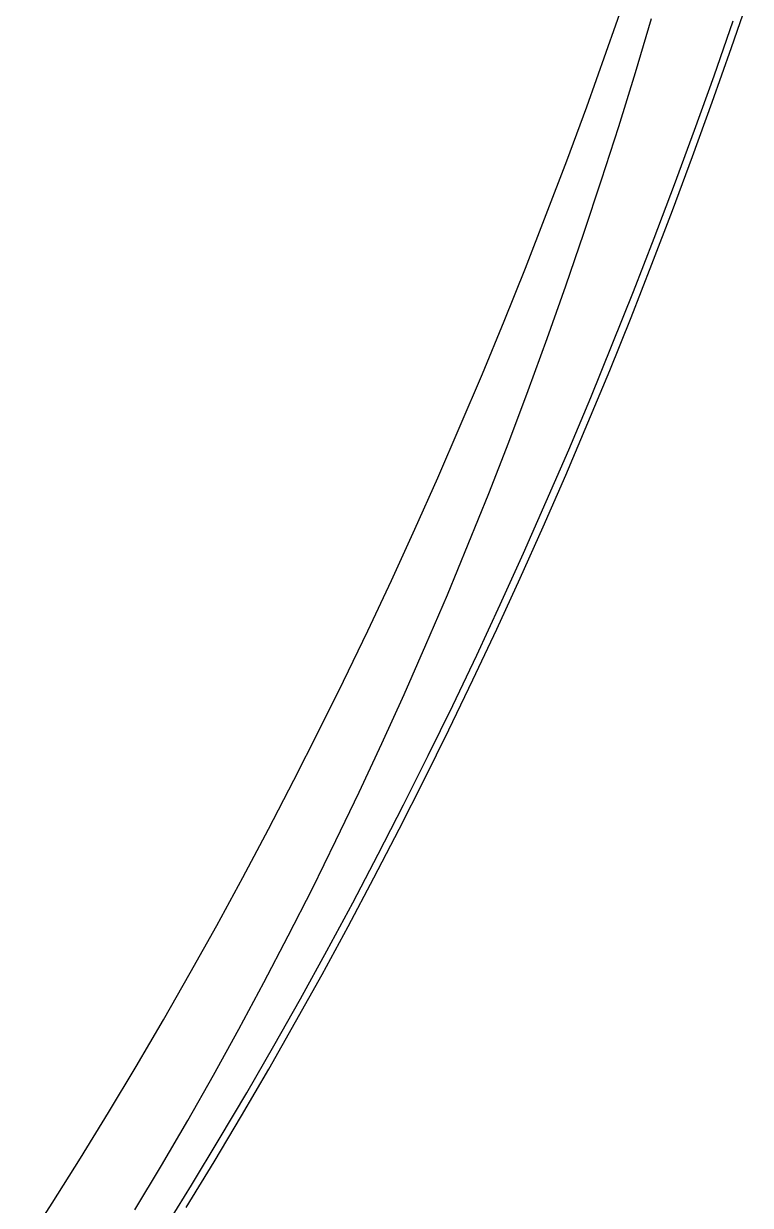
# Model space of a CAD drawing. Extents: x -1 to 217, y -22 to 302.
# Drawn here: x 183.44 to 205.56, y 30.27 to 66.26 of the extents above; entities that cross this region are included whole.
import ezdxf

# ---------------------------------------------------------------- set-up
doc = ezdxf.new("R2010")
doc.units = 0

msp = doc.modelspace()

# ---------------------------------------------------------------- linework, layer by layer
at = {"layer": 'ELLIPSES'}
for p, q in [((201.178, 65.388), (201.761, 67.058)), ((204.989, 65.526), (205.562, 67.2)), ((202.062, 64.767), (202.554, 66.417)), ((204.456, 64.671), (205.036, 66.341)), ((204.403, 63.861), (204.989, 65.526)), ((200.582, 63.728), (201.178, 65.388)), ((201.555, 63.126), (202.062, 64.767)), ((203.863, 63.012), (204.456, 64.671)), ((199.973, 62.08), (200.582, 63.728)), ((203.804, 62.207), (204.403, 63.861)), ((201.033, 61.496), (201.555, 63.126)), ((203.257, 61.363), (203.863, 63.012)), ((199.351, 60.442), (199.973, 62.08)), ((203.192, 60.563), (203.804, 62.207)), ((200.497, 59.877), (201.033, 61.496)), ((202.638, 59.725), (203.257, 61.363)), ((202.567, 58.93), (203.192, 60.563)), ((198.716, 58.815), (199.351, 60.442)), ((199.946, 58.269), (200.497, 59.877)), ((202.006, 58.098), (202.638, 59.725)), ((198.068, 57.2), (198.716, 58.815)), ((201.93, 57.308), (202.567, 58.93)), ((199.381, 56.672), (199.946, 58.269)), ((201.361, 56.481), (202.006, 58.098)), ((201.28, 55.697), (201.93, 57.308)), ((197.407, 55.597), (198.068, 57.2)), ((198.801, 55.087), (199.381, 56.672)), ((200.704, 54.876), (201.361, 56.481)), ((196.733, 54.005), (197.407, 55.597)), ((200.617, 54.097), (201.28, 55.697)), ((198.207, 53.514), (198.801, 55.087)), ((200.034, 53.282), (200.704, 54.876)), ((196.047, 52.426), (196.733, 54.005)), ((199.942, 52.509), (200.617, 54.097)), ((197.599, 51.953), (198.207, 53.514)), ((199.352, 51.7), (200.034, 53.282)), ((195.349, 50.859), (196.047, 52.426)), ((199.255, 50.932), (199.942, 52.509)), ((196.976, 50.404), (197.599, 51.953)), ((198.658, 50.129), (199.352, 51.7)), ((194.638, 49.304), (195.349, 50.859)), ((198.555, 49.367), (199.255, 50.932)), ((196.34, 48.867), (196.976, 50.404)), ((197.951, 48.571), (198.658, 50.129)), ((193.915, 47.763), (194.638, 49.304)), ((197.844, 47.815), (198.555, 49.367)), ((195.689, 47.343), (196.34, 48.867)), ((197.233, 47.025), (197.951, 48.571)), ((193.179, 46.234), (193.915, 47.763)), ((197.12, 46.274), (197.844, 47.815)), ((195.025, 45.832), (195.689, 47.343)), ((196.502, 45.491), (197.233, 47.025)), ((192.432, 44.719), (193.179, 46.234)), ((196.384, 44.747), (197.12, 46.274)), ((194.347, 44.335), (195.025, 45.832)), ((195.759, 43.97), (196.502, 45.491)), ((191.672, 43.217), (192.432, 44.719)), ((195.636, 43.232), (196.384, 44.747)), ((193.655, 42.851), (194.347, 44.335)), ((195.004, 42.463), (195.759, 43.97)), ((190.901, 41.728), (191.672, 43.217)), ((194.876, 41.73), (195.636, 43.232)), ((192.95, 41.38), (193.655, 42.851)), ((194.238, 40.968), (195.004, 42.463)), ((190.118, 40.254), (190.901, 41.728)), ((194.105, 40.241), (194.876, 41.73)), ((192.231, 39.923), (192.95, 41.38)), ((193.46, 39.486), (194.238, 40.968)), ((189.323, 38.794), (190.118, 40.254)), ((193.322, 38.765), (194.105, 40.241)), ((191.499, 38.481), (192.231, 39.923)), ((192.67, 38.018), (193.46, 39.486)), ((188.517, 37.348), (189.323, 38.794)), ((192.528, 37.303), (193.322, 38.765)), ((190.754, 37.053), (191.499, 38.481)), ((191.869, 36.564), (192.67, 38.018)), ((187.699, 35.916), (188.517, 37.348)), ((191.722, 35.855), (192.528, 37.303)), ((189.996, 35.639), (190.754, 37.053)), ((191.057, 35.124), (191.869, 36.564)), ((186.87, 34.499), (187.699, 35.916)), ((189.224, 34.24), (189.996, 35.639)), ((190.905, 34.421), (191.722, 35.855)), ((190.233, 33.697), (191.057, 35.124)), ((186.03, 33.097), (186.87, 34.499)), ((188.44, 32.856), (189.224, 34.24)), ((190.077, 33.001), (190.905, 34.421)), ((189.399, 32.285), (190.233, 33.697)), ((185.179, 31.71), (186.03, 33.097)), ((187.643, 31.487), (188.44, 32.856)), ((189.238, 31.595), (190.077, 33.001)), ((188.553, 30.888), (189.399, 32.285)), ((184.317, 30.338), (185.179, 31.71)), ((186.833, 30.134), (187.643, 31.487)), ((188.387, 30.204), (189.238, 31.595)), ((187.696, 29.505), (188.553, 30.888)), ((183.444, 28.982), (184.317, 30.338))]:
    msp.add_line(p, q, dxfattribs=at)

doc.saveas('drawing.dxf')
